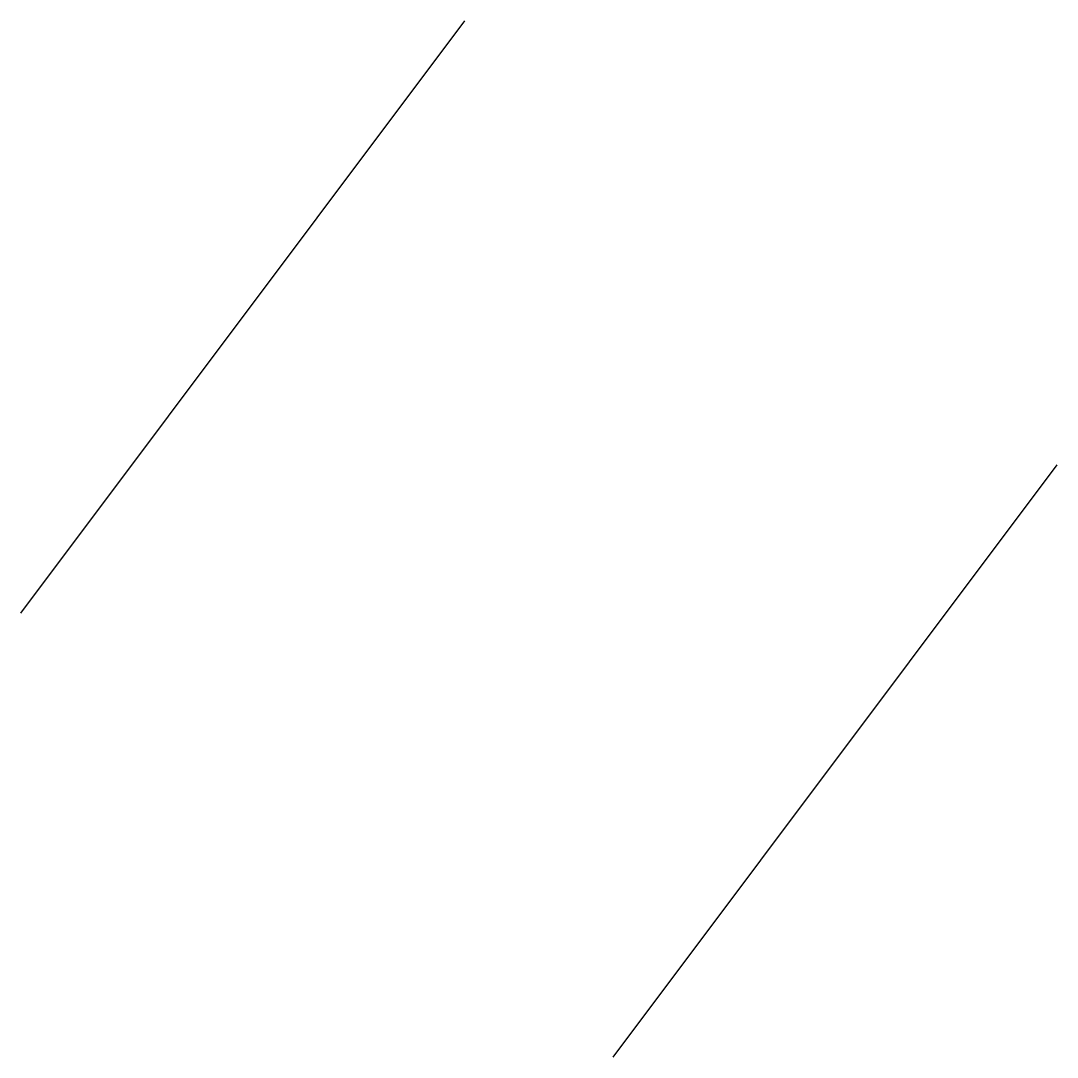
# Model space of a CAD drawing. Header units: inches. Extents: x -4 to 3, y 0 to 7.
import ezdxf

# ---------------------------------------------------------------- set-up
doc = ezdxf.new("R2010")
doc.units = ezdxf.units.IN
doc.header["$MEASUREMENT"] = 0

msp = doc.modelspace()

# ---------------------------------------------------------------- linework, layer by layer
for p, q in [((-4, 3), (-1, 7)), ((0, 0), (3, 4))]:
    msp.add_line(p, q)

doc.saveas('drawing.dxf')
